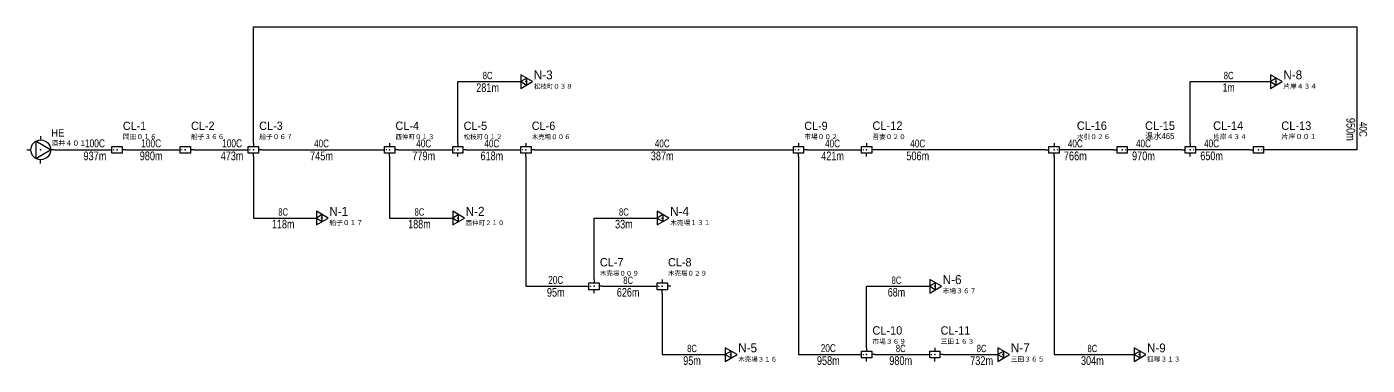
# Model space of a CAD drawing. Extents: x 11718 to 14317, y 5718 to 11395.
# Drawn here: x 12829.5 to 13222.9, y 5718.2 to 5817.3 of the extents above; entities that cross this region are included whole.
import ezdxf
from ezdxf.enums import TextEntityAlignment as Align

# ---------------------------------------------------------------- set-up
doc = ezdxf.new("R2010")
doc.units = 0
doc.layers.get('0').update_dxf_attribs({"lineweight": 25})
for name, color, linetype, lineweight in [('BUN', 4, 'Continuous', 25), ('DROP', 6, 'Continuous', 25), ('IN', 7, 'Continuous', 25), ('KAN', 3, 'Continuous', 25), ('LBL_BUN', 4, 'Continuous', 25), ('LBL_DROP', 6, 'Continuous', 25), ('LBL_KAN', 3, 'Continuous', 25), ('SPAN', 7, 'Continuous', 25)]:
    doc.layers.add(name, color=color, linetype=linetype, lineweight=lineweight)
doc.styles.add('MS PGothic', font='')
doc.styles.get("Standard").update_dxf_attribs({"font": 'txt.shx', "bigfont": 'extfont2'})
doc.styles.get('MS PGothic').set_extended_font_data('ＭＳ Ｐゴシック')

# ---------------------------------------------------------------- blocks, each defined once
blk = doc.blocks.new('HE_HE1')
for p, q in [((0, 4), (0, 2.9)), ((-4, 0), (-2.8, 0)), ((4, 0), (3, 0)), ((0, -4), (0, -2.9))]:
    blk.add_line(p, q)
blk.add_lwpolyline([(3, 0), (-1.35, 2.51), (-1.35, -2.51), (3, 0)], close=True)
blk.add_circle((0.1, 0), 2.9)
blk.add_point((0, 0))
at = {"layer": 'SPAN', "flags": 1}
for tag in ['V5', 'V6', 'V4', 'V7', 'V8', 'V1', 'V2', 'V3']:
    blk.add_attdef(tag, (0, 0), '', height=0.2, dxfattribs=at)
blk = doc.blocks.new('CL_CL1')
at = {"layer": 'IN', "transparency": 33554687}
h = blk.add_hatch(color=256, dxfattribs=at)
edge = h.paths.add_edge_path()
edge.add_spline(control_points=[(1.7, 0), (1.7, 0.02), (1.7, 0.05), (1.68, 0.1), (1.64, 0.14), (1.6, 0.18), (1.55, 0.2), (1.5, 0.2), (1.45, 0.2), (1.4, 0.18), (1.36, 0.14), (1.32, 0.1), (1.3, 0.05), (1.3, 0.02), (1.3, 0)], knot_values=[0, 0, 0, 0, 0.05221, 0.104421, 0.156631, 0.208842, 0.261052, 0.313263, 0.365473, 0.417684, 0.469894, 0.522105, 0.574315, 0.626526, 0.626526, 0.626526, 0.626526], weights=[1, 1, 1, 1, 1, 1, 1, 1, 1, 1, 1, 1, 1, 1, 1], degree=3, periodic=0)
edge.add_line((1.3, 0), (1.5, 0))
edge.add_line((1.5, 0), (1.7, 0))
h = blk.add_hatch(color=256, dxfattribs=at)
edge = h.paths.add_edge_path()
edge.add_spline(control_points=[(1.3, 0), (1.3, -0.02), (1.3, -0.05), (1.32, -0.1), (1.36, -0.14), (1.4, -0.18), (1.45, -0.2), (1.5, -0.2), (1.55, -0.2), (1.6, -0.18), (1.64, -0.14), (1.68, -0.1), (1.7, -0.05), (1.7, -0.02), (1.7, 0)], knot_values=[0, 0, 0, 0, 0.05221, 0.104421, 0.156631, 0.208842, 0.261052, 0.313263, 0.365473, 0.417684, 0.469894, 0.522105, 0.574315, 0.626526, 0.626526, 0.626526, 0.626526], weights=[1, 1, 1, 1, 1, 1, 1, 1, 1, 1, 1, 1, 1, 1, 1], degree=3, periodic=0)
edge.add_line((1.7, 0), (1.5, 0))
edge.add_line((1.5, 0), (1.3, 0))
for p, q in [((0, 0), (1, 0)), ((5, 0), (4, 0))]:
    blk.add_line(p, q)
blk.add_lwpolyline([(1, -1), (1, 1), (4, 1), (4, -1), (1, -1)], close=True)
blk.add_point((2.5, 0))
at = {"layer": 'SPAN', "flags": 1}
for tag in ['V8', 'V7', 'V6', 'V5', 'V4', 'V3', 'V2', 'V1']:
    blk.add_attdef(tag, (0, 0), '', height=0.2, dxfattribs=at)
blk = doc.blocks.new('CL_CL2')
at = {"layer": 'IN', "transparency": 33554687}
h = blk.add_hatch(color=256, dxfattribs=at)
edge = h.paths.add_edge_path()
edge.add_spline(control_points=[(1.7, 0), (1.7, 0.02), (1.7, 0.05), (1.68, 0.1), (1.64, 0.14), (1.6, 0.18), (1.55, 0.2), (1.5, 0.2), (1.45, 0.2), (1.4, 0.18), (1.36, 0.14), (1.32, 0.1), (1.3, 0.05), (1.3, 0.02), (1.3, 0)], knot_values=[0, 0, 0, 0, 0.05221, 0.104421, 0.156631, 0.208842, 0.261052, 0.313263, 0.365473, 0.417684, 0.469894, 0.522105, 0.574315, 0.626526, 0.626526, 0.626526, 0.626526], weights=[1, 1, 1, 1, 1, 1, 1, 1, 1, 1, 1, 1, 1, 1, 1], degree=3, periodic=0)
edge.add_line((1.3, 0), (1.5, 0))
edge.add_line((1.5, 0), (1.7, 0))
h = blk.add_hatch(color=256, dxfattribs=at)
edge = h.paths.add_edge_path()
edge.add_spline(control_points=[(1.3, 0), (1.3, -0.02), (1.3, -0.05), (1.32, -0.1), (1.36, -0.14), (1.4, -0.18), (1.45, -0.2), (1.5, -0.2), (1.55, -0.2), (1.6, -0.18), (1.64, -0.14), (1.68, -0.1), (1.7, -0.05), (1.7, -0.02), (1.7, 0)], knot_values=[0, 0, 0, 0, 0.05221, 0.104421, 0.156631, 0.208842, 0.261052, 0.313263, 0.365473, 0.417684, 0.469894, 0.522105, 0.574315, 0.626526, 0.626526, 0.626526, 0.626526], weights=[1, 1, 1, 1, 1, 1, 1, 1, 1, 1, 1, 1, 1, 1, 1], degree=3, periodic=0)
edge.add_line((1.7, 0), (1.5, 0))
edge.add_line((1.5, 0), (1.3, 0))
for p, q in [((0, 0), (1, 0)), ((2.5, 2), (2.5, 1)), ((5, 0), (4, 0)), ((2.5, -2), (2.5, -1))]:
    blk.add_line(p, q)
blk.add_lwpolyline([(1, -1), (1, 1), (4, 1), (4, -1), (1, -1)], close=True)
blk.add_point((2.5, 0))
at = {"layer": 'SPAN', "flags": 1}
for tag in ['V8', 'V7', 'V6', 'V5', 'V4', 'V3', 'V2', 'V1']:
    blk.add_attdef(tag, (0, 0), '', height=0.2, dxfattribs=at)
blk = doc.blocks.new('NODE_NODE1')
blk.add_line((0, 0), (1, 0))
for points in [[(1, -2), (4.46, 0), (1, 2), (1, -2)], [(2.73, 1), (1, 0), (2.73, -1), (2.73, 1)]]:
    blk.add_lwpolyline(points, close=True)
blk.add_point((2.5, 0))
at = {"layer": 'SPAN', "flags": 1}
for tag in ['V2', 'V3', 'V5', 'V6', 'V4', 'V8', 'V7', 'V1']:
    blk.add_attdef(tag, (0, 0), '', height=0.2, dxfattribs=at)

msp = doc.modelspace()

# ---------------------------------------------------------------- linework, layer by layer
at = {"layer": 'BUN'}
for points in [[(12975.99, 5779.29), (12975.99, 5741.29), (12993.49, 5741.29)], [(13055.99, 5779.29), (13055.99, 5721.29), (13073.49, 5721.29)], [(12998.49, 5741.29), (13005.99, 5741.29), (13013.49, 5741.29)], [(13078.49, 5721.29), (13085.99, 5721.29), (13093.49, 5721.29)]]:
    msp.add_lwpolyline(points, dxfattribs=at)
at = {"layer": 'DROP'}
for points in [[(12955.99, 5783.29), (12955.99, 5801.29), (12973.49, 5801.29)], [(13170.99, 5783.29), (13170.99, 5801.29), (13193.49, 5801.29)], [(12895.99, 5779.29), (12895.99, 5761.29), (12913.49, 5761.29)], [(12935.99, 5779.29), (12935.99, 5761.29), (12953.49, 5761.29)], [(13130.99, 5779.29), (13130.99, 5721.29), (13153.49, 5721.29)], [(12995.99, 5743.29), (12995.99, 5761.29), (13013.49, 5761.29)], [(13075.99, 5723.29), (13075.99, 5741.29), (13093.49, 5741.29)], [(13015.99, 5739.29), (13015.99, 5721.29), (13033.49, 5721.29)], [(13098.49, 5721.29), (13105.99, 5721.29), (13113.49, 5721.29)]]:
    msp.add_lwpolyline(points, dxfattribs=at)
at = {"layer": 'KAN'}
for points in [[(12895.99, 5783.29), (12895.99, 5817.34), (13219.87, 5817.34), (13219.87, 5781.29), (13193.49, 5781.29)], [(12837.49, 5781.29), (12845.49, 5781.29), (12853.49, 5781.29)], [(12858.49, 5781.29), (12865.99, 5781.29), (12873.49, 5781.29)], [(12878.49, 5781.29), (12885.99, 5781.29), (12893.49, 5781.29)], [(12898.49, 5781.29), (12915.99, 5781.29), (12933.49, 5781.29)], [(12938.49, 5781.29), (12945.99, 5781.29), (12953.49, 5781.29)], [(12958.49, 5781.29), (12965.99, 5781.29), (12973.49, 5781.29)], [(12978.49, 5781.29), (13015.99, 5781.29), (13053.49, 5781.29)], [(13058.49, 5781.29), (13065.99, 5781.29), (13073.49, 5781.29)], [(13128.49, 5781.29), (13103.49, 5781.29), (13078.49, 5781.29)], [(13148.49, 5781.29), (13140.99, 5781.29), (13133.49, 5781.29)], [(13168.49, 5781.29), (13160.99, 5781.29), (13153.49, 5781.29)], [(13188.49, 5781.29), (13180.99, 5781.29), (13173.49, 5781.29)]]:
    msp.add_lwpolyline(points, dxfattribs=at)

# ---------------------------------------------------------------- block references
at = {"layer": 'BUN'}
for p in [(12993.49, 5741.29), (13013.49, 5741.29), (13073.49, 5721.29), (13093.49, 5721.29)]:
    msp.add_blockref('CL_CL2', p, dxfattribs=at)
at = {"layer": 'DROP'}
for p in [(12973.49, 5801.29), (13193.49, 5801.29), (12913.49, 5761.29), (12953.49, 5761.29), (13013.49, 5761.29), (13093.49, 5741.29), (13033.49, 5721.29), (13113.49, 5721.29), (13153.49, 5721.29)]:
    msp.add_blockref('NODE_NODE1', p, dxfattribs=at)
at = {"layer": 'KAN'}
for name, p in [('HE_HE1', (12833.49, 5781.29)), ('CL_CL2', (12893.49, 5781.29)), ('CL_CL2', (12933.49, 5781.29)), ('CL_CL2', (12953.49, 5781.29)), ('CL_CL2', (12973.49, 5781.29)), ('CL_CL2', (13053.49, 5781.29)), ('CL_CL2', (13073.49, 5781.29)), ('CL_CL1', (12853.49, 5781.29)), ('CL_CL1', (12873.49, 5781.29))]:
    msp.add_blockref(name, p, dxfattribs=at)
at = {"layer": 'KAN', "rotation": 180}
for name, p in [('CL_CL2', (13133.49, 5781.29)), ('CL_CL2', (13173.49, 5781.29)), ('CL_CL1', (13153.49, 5781.29)), ('CL_CL1', (13193.49, 5781.29))]:
    msp.add_blockref(name, p, dxfattribs=at)

# ---------------------------------------------------------------- texts
at = {"layer": 'BUN', "style": 'MS PGothic'}
for s, height, p in [('CL-7', 2.449, (12997.69, 5746.39)), ('CL-8', 2.431, (13017.69, 5746.4)), ('木売場００９', 1.362, (12997.69, 5744.01)), ('木売場０２９', 1.362, (13017.69, 5744.01)), ('CL-10', 2.456, (13077.69, 5726.39)), ('CL-11', 2.449, (13097.69, 5726.39)), ('市場３６９', 1.407, (13077.69, 5724)), ('三田１６３', 1.417, (13097.69, 5724))]:
    msp.add_text(s, height=height, dxfattribs=at).set_placement(p, align=Align.BOTTOM_LEFT)
at = {"layer": 'DROP', "style": 'MS PGothic'}
for s, height, p in [('N-3', 2.63, (12978.29, 5801.15)), ('N-8', 2.623, (13198.29, 5801.16)), ('松枝町０３８', 1.359, (12978.29, 5798.81)), ('片岸４３４', 1.413, (13198.29, 5798.8)), ('N-1', 2.606, (12918.29, 5761.16)), ('N-2', 2.63, (12958.29, 5761.15)), ('N-4', 2.638, (13018.29, 5761.15)), ('船子０１７', 1.414, (12918.29, 5758.8)), ('西仲町２１０', 1.356, (12958.29, 5758.82)), ('木売場１３１', 1.411, (13018.29, 5758.8)), ('N-6', 2.637, (13098.29, 5741.15)), ('市場３６７', 1.417, (13098.29, 5738.8)), ('N-5', 2.63, (13038.29, 5721.15)), ('N-7', 2.65, (13118.29, 5721.15)), ('N-9', 2.594, (13158.29, 5721.16)), ('木売場３１６', 1.36, (13038.29, 5718.81)), ('三田３６５', 1.413, (13118.29, 5718.8)), ('狐塚３１３', 1.403, (13158.29, 5718.81))]:
    msp.add_text(s, height=height, dxfattribs=at).set_placement(p, align=Align.BOTTOM_LEFT)
at = {"layer": 'KAN', "style": 'MS PGothic'}
for s, height, p in [('HE', 2.111, (12836.69, 5784.56)), ('CL-1', 2.405, (12857.69, 5786.4)), ('CL-2', 2.436, (12877.69, 5786.39)), ('CL-3', 2.436, (12897.69, 5786.39)), ('CL-4', 2.443, (12937.69, 5786.39)), ('CL-5', 2.436, (12957.69, 5786.39)), ('CL-6', 2.44, (12977.69, 5786.39)), ('CL-9', 2.409, (13057.69, 5786.4)), ('CL-12', 2.471, (13077.69, 5786.39)), ('CL-16', 2.475, (13137.69, 5786.39)), ('CL-15', 2.471, (13157.69, 5786.39)), ('CL-14', 2.477, (13177.69, 5786.39)), ('CL-13', 2.471, (13197.69, 5786.39)), ('酒井４０１', 1.469, (12836.69, 5782.09)), ('岡田０１６', 1.421, (12857.69, 5784)), ('船子３６６', 1.402, (12877.69, 5784.01)), ('船子０６７', 1.414, (12897.69, 5784)), ('西仲町０１３', 1.364, (12937.69, 5784.01)), ('松枝町０１２', 1.356, (12957.69, 5784.02)), ('木売場００６', 1.36, (12977.69, 5784.01)), ('市場００２', 1.404, (13057.69, 5784.01)), ('吾妻０２０', 1.397, (13077.69, 5784.01)), ('水引０２６', 1.402, (13137.69, 5784.01)), ('温水465', 1.731, (13157.69, 5783.94)), ('片岸４３４', 1.413, (13177.69, 5784)), ('片岸００１', 1.486, (13197.69, 5783.99))]:
    msp.add_text(s, height=height, dxfattribs=at).set_placement(p, align=Align.BOTTOM_LEFT)
at = {"layer": 'LBL_BUN', "style": 'MS PGothic', "width": 0.8}
for s, height, p in [('20C', 2.305, (12984.74, 5741.32)), ('8C', 2.149, (13005.99, 5741.35)), ('20C', 2.305, (13064.74, 5721.32)), ('8C', 2.149, (13085.99, 5721.35))]:
    msp.add_text(s, height=height, dxfattribs=at).set_placement(p, align=Align.BOTTOM_CENTER)
for s, height, p in [('95m', 2.546, (12984.74, 5740.79)), ('626m', 2.532, (13005.99, 5740.79)), ('958m', 2.563, (13064.74, 5720.79)), ('980m', 2.563, (13085.99, 5720.79))]:
    msp.add_text(s, height=height, dxfattribs=at).set_placement(p, align=Align.TOP_CENTER)
at = {"layer": 'LBL_DROP', "style": 'MS PGothic', "width": 0.8}
for p in [(12964.74, 5801.35), (13182.24, 5801.35), (12904.74, 5761.35), (12944.74, 5761.35), (13004.74, 5761.35), (13084.74, 5741.35), (13024.74, 5721.35), (13109.74, 5721.35), (13142.24, 5721.35)]:
    msp.add_text('8C', height=2.149, dxfattribs=at).set_placement(p, align=Align.BOTTOM_CENTER)
for s, height, p in [('281m', 2.558, (12964.74, 5800.79)), ('1m', 2.447, (13182.24, 5800.79)), ('118m', 2.531, (12904.74, 5760.79)), ('188m', 2.531, (12944.74, 5760.79)), ('33m', 2.539, (13004.74, 5760.79)), ('68m', 2.505, (13084.74, 5740.79)), ('95m', 2.546, (13024.74, 5720.79)), ('732m', 2.577, (13109.74, 5720.79)), ('304m', 2.558, (13142.24, 5720.79))]:
    msp.add_text(s, height=height, dxfattribs=at).set_placement(p, align=Align.TOP_CENTER)
at = {"layer": 'LBL_KAN', "style": 'MS PGothic', "width": 0.8}
msp.add_text('950m', height=2.563, rotation=270, dxfattribs=at).set_placement((13219.37, 5787.29), align=Align.TOP_CENTER)
msp.add_text('40C', height=2.282, rotation=270, dxfattribs=at).set_placement((13219.9, 5787.29), align=Align.BOTTOM_CENTER)
for s, height, p in [('100C', 2.349, (12849.49, 5781.31)), ('100C', 2.349, (12865.99, 5781.31)), ('100C', 2.349, (12889.74, 5781.31)), ('40C', 2.282, (12915.99, 5781.33)), ('40C', 2.282, (12945.99, 5781.33)), ('40C', 2.282, (12965.99, 5781.33)), ('40C', 2.282, (13015.99, 5781.33)), ('40C', 2.282, (13065.99, 5781.33)), ('40C', 2.282, (13090.99, 5781.33)), ('40C', 2.282, (13137.24, 5781.33)), ('40C', 2.282, (13157.24, 5781.33)), ('40C', 2.282, (13177.24, 5781.33))]:
    msp.add_text(s, height=height, dxfattribs=at).set_placement(p, align=Align.BOTTOM_CENTER)
for s, height, p in [('937m', 2.563, (12849.49, 5780.79)), ('980m', 2.563, (12865.99, 5780.79)), ('473m', 2.539, (12889.74, 5780.79)), ('745m', 2.577, (12915.99, 5780.79)), ('779m', 2.577, (12945.99, 5780.79)), ('618m', 2.532, (12965.99, 5780.79)), ('387m', 2.558, (13015.99, 5780.79)), ('421m', 2.539, (13065.99, 5780.79)), ('506m', 2.558, (13090.99, 5780.79)), ('766m', 2.577, (13137.24, 5780.79)), ('970m', 2.563, (13157.24, 5780.79)), ('650m', 2.532, (13177.24, 5780.79))]:
    msp.add_text(s, height=height, dxfattribs=at).set_placement(p, align=Align.TOP_CENTER)

doc.saveas('drawing.dxf')
